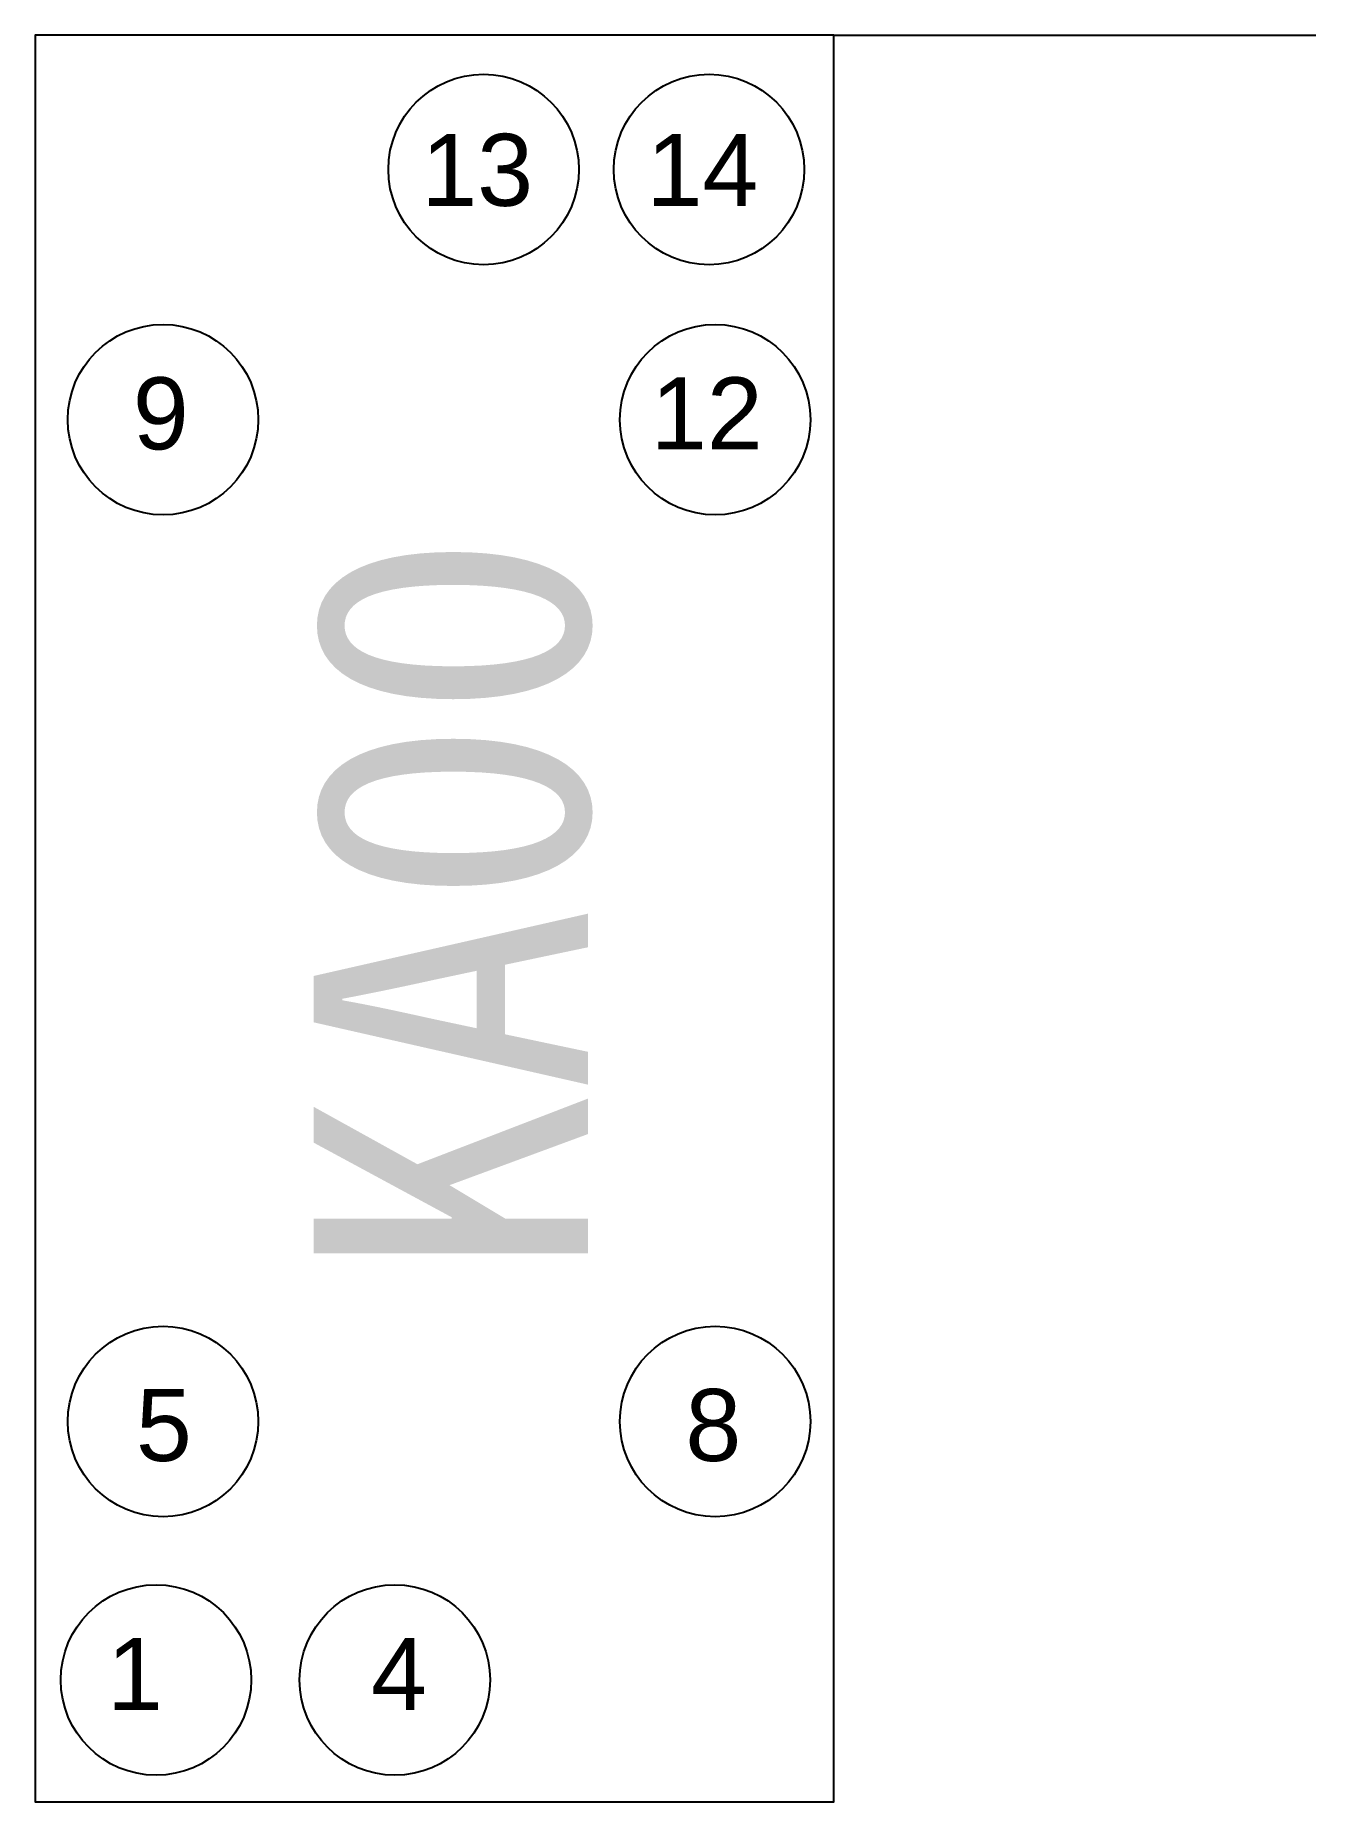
# Model space of a CAD drawing. Header units: millimetres. Extents: x -159 to 71007, y -220 to 29306.
# Drawn here: x -159.4 to 0, y -220 to 0 of the extents above.
import ezdxf

# ---------------------------------------------------------------- set-up
doc = ezdxf.new("R2010")
doc.units = ezdxf.units.MM
doc.styles.get("Standard").update_dxf_attribs({"font": 'arial.ttf'})

msp = doc.modelspace()

# ---------------------------------------------------------------- linework, layer by layer
msp.add_line((-60, 0), (0, 0))
msp.add_lwpolyline([(-60, 0), (-159.45, 0), (-159.45, -220), (-60, -220)], close=True)
for centre in [(-103.62, -16.71), (-75.55, -16.71), (-143.55, -47.87), (-74.79, -47.87), (-143.55, -172.65), (-74.79, -172.65), (-144.42, -204.84), (-114.68, -204.84)]:
    msp.add_circle(centre, 11.86)

# ---------------------------------------------------------------- texts
at = {"char_height": 8.97, "attachment_point": 3}
for s, insert in [('13', (-97.46, -12.27)), ('14', (-69.4, -12.27)), ('9', (-140.34, -42.6)), ('12', (-68.86, -42.6)), ('5', (-139.96, -168.6)), ('8', (-71.53, -168.6)), ('1', (-143.57, -199.63)), ('4', (-110.68, -199.63))]:
    msp.add_mtext_dynamic_manual_height_columns(s, width=11.026, gutter_width=44.85, heights=[0], dxfattribs=dict(at, insert=insert))
at = {"insert": (-124.8, -154.94), "char_height": 34.1968, "attachment_point": 1, "rotation": 90}
msp.add_mtext_dynamic_manual_height_columns('{\\fSimSun|b0|i0|c134|p2;KA00}', width=74.444, gutter_width=170.98, heights=[0], dxfattribs=at)

doc.saveas('drawing.dxf')
